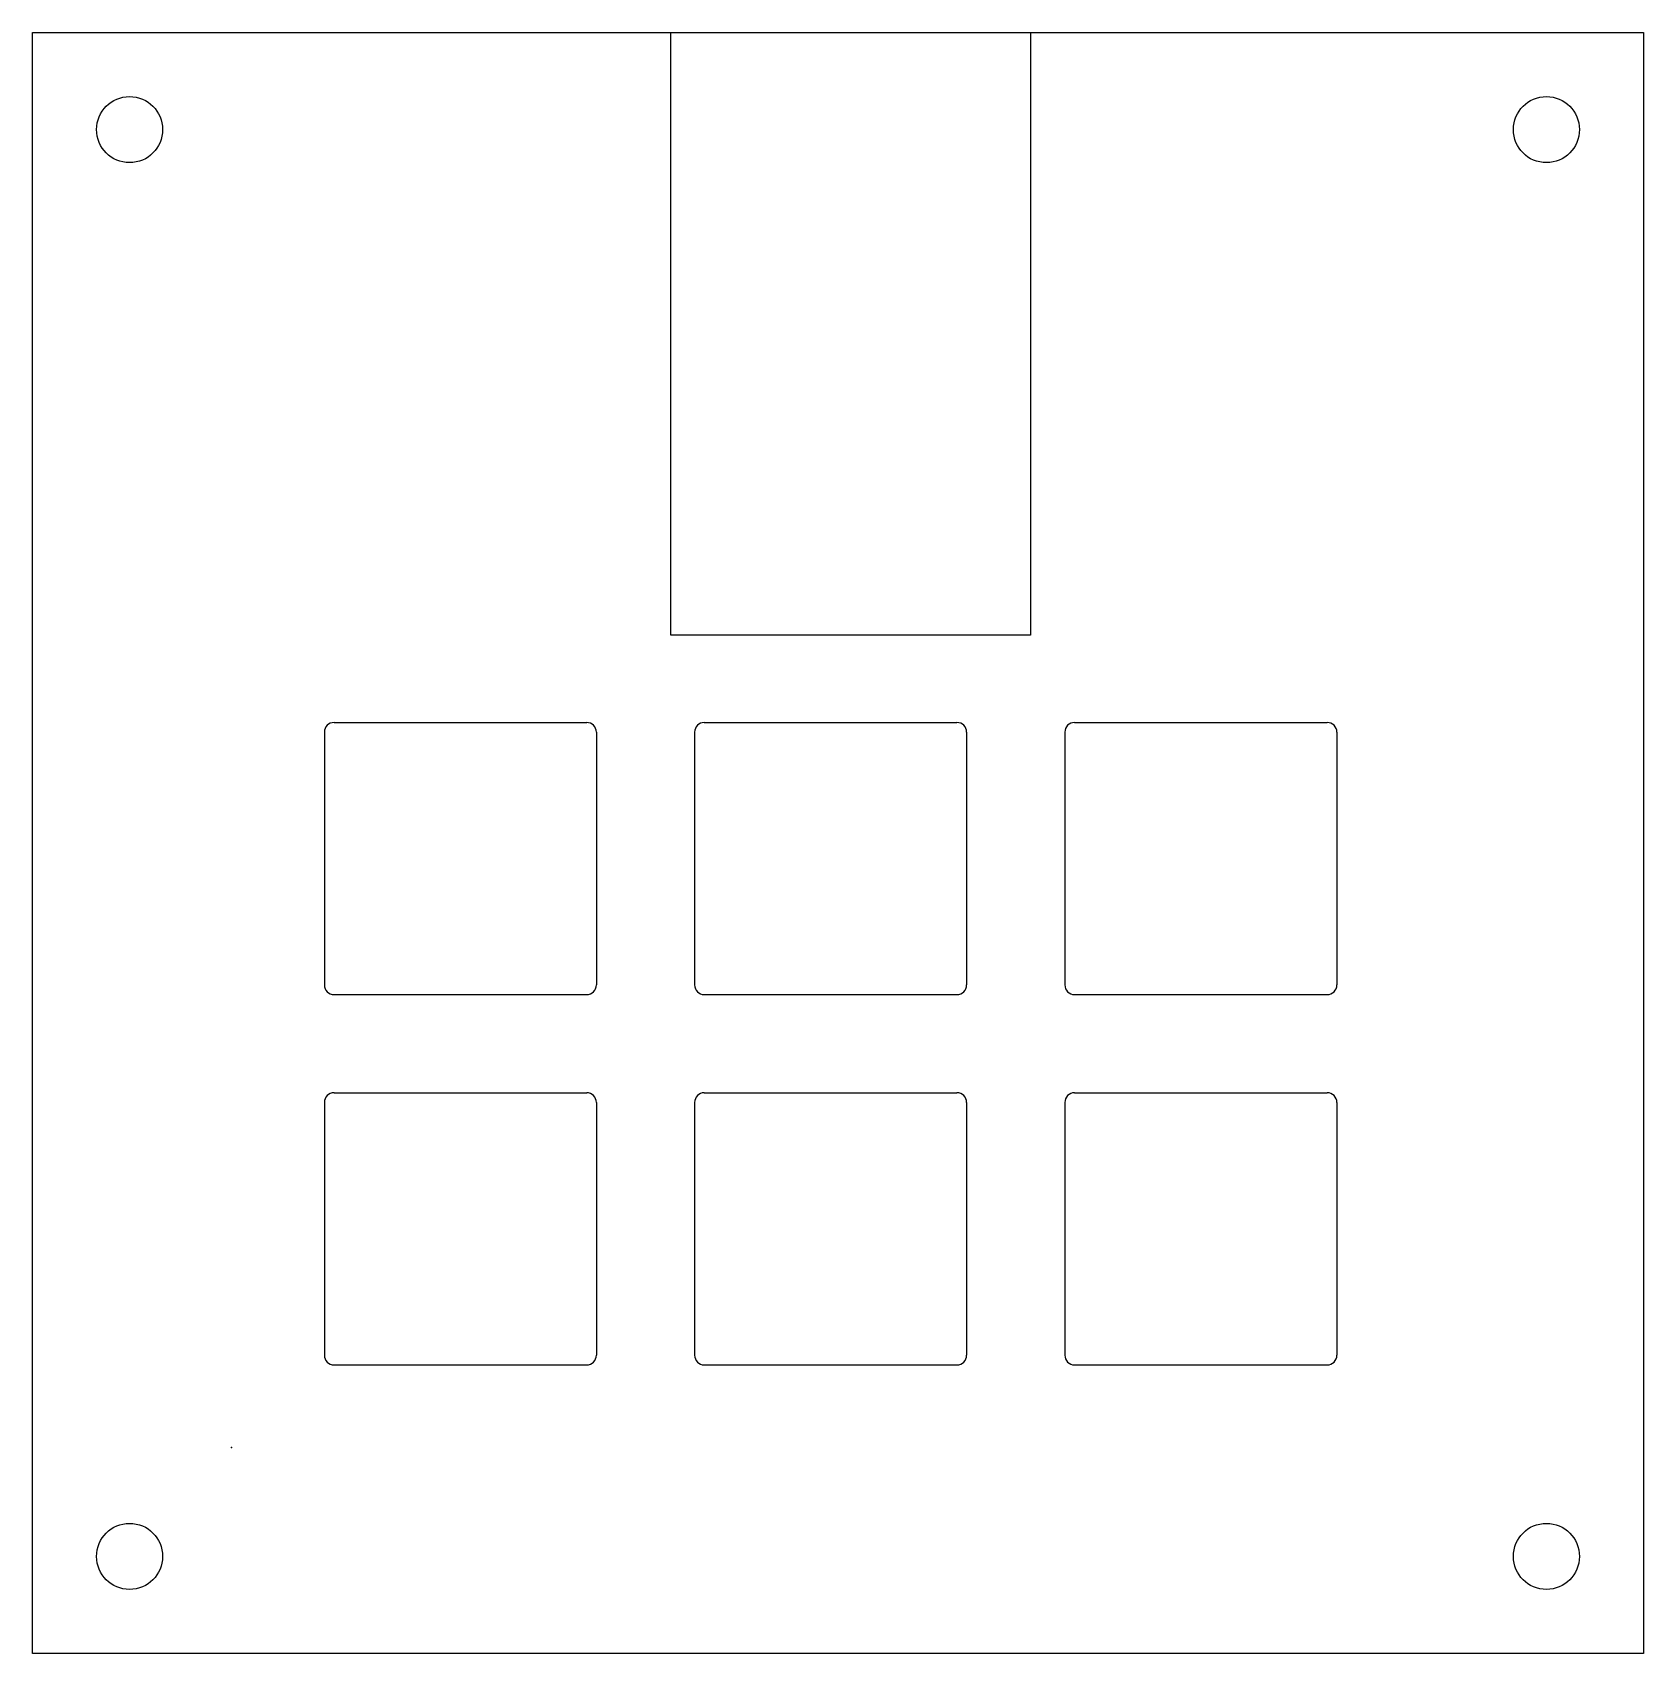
# Model space of a CAD drawing. Header units: millimetres. Extents: x -10.2 to 72.7, y -10.6 to 72.8.
import ezdxf

# ---------------------------------------------------------------- set-up
doc = ezdxf.new("R2010")
doc.units = ezdxf.units.MM
doc.header["$MEASUREMENT"] = 0
doc.layers.add('SpeedrunDeck front v2_plate-2025-12-30T20_28_05.150Z', color=7, linetype='Continuous')

msp = doc.modelspace()

# ---------------------------------------------------------------- linework, layer by layer
at = {"layer": 'SpeedrunDeck front v2_plate-2025-12-30T20_28_05.150Z'}
for p, q in [((-10.249, -10.604), (-10.249, 72.796)), ((-10.249, 72.796), (72.651, 72.796)), ((22.601, 41.796), (22.601, 72.796)), ((22.601, 72.796), (41.101, 72.796)), ((41.101, 72.796), (41.101, 41.796)), ((72.651, 72.796), (72.651, -10.604)), ((41.101, 41.796), (22.601, 41.796)), ((4.771, 36.796), (4.771, 23.796)), ((5.271, 37.296), (18.271, 37.296)), ((18.771, 36.796), (18.771, 23.796)), ((23.821, 36.796), (23.821, 23.796)), ((24.321, 37.296), (37.321, 37.296)), ((37.821, 36.796), (37.821, 23.796)), ((42.871, 36.796), (42.871, 23.796)), ((43.371, 37.296), (56.371, 37.296)), ((56.871, 36.796), (56.871, 23.796)), ((5.271, 23.296), (18.271, 23.296)), ((24.321, 23.296), (37.321, 23.296)), ((43.371, 23.296), (56.371, 23.296)), ((4.771, 17.746), (4.771, 4.746)), ((5.271, 18.246), (18.271, 18.246)), ((18.771, 17.746), (18.771, 4.746)), ((23.821, 17.746), (23.821, 4.746)), ((24.321, 18.246), (37.321, 18.246)), ((37.821, 17.746), (37.821, 4.746)), ((42.871, 17.746), (42.871, 4.746)), ((43.371, 18.246), (56.371, 18.246)), ((56.871, 17.746), (56.871, 4.746)), ((5.271, 4.246), (18.271, 4.246)), ((24.321, 4.246), (37.321, 4.246)), ((43.371, 4.246), (56.371, 4.246)), ((72.651, -10.604), (-10.249, -10.604))]:
    msp.add_line(p, q, dxfattribs=at)
for centre in [(-5.249, 67.796), (67.651, 67.796), (-5.249, -5.604), (67.651, -5.604)]:
    msp.add_circle(centre, 1.7, dxfattribs=at)
for centre, start, end in [((5.271, 36.796), 90, 180), ((18.271, 36.796), 0, 90), ((24.321, 36.796), 90, 180), ((37.321, 36.796), 0, 90), ((43.371, 36.796), 90, 180), ((56.371, 36.796), 0, 90), ((5.271, 23.796), 180, 270), ((18.271, 23.796), 270, 0), ((24.321, 23.796), 180, 270), ((37.321, 23.796), 270, 0), ((43.371, 23.796), 180, 270), ((56.371, 23.796), 270, 0), ((5.271, 17.746), 90, 180), ((18.271, 17.746), 0, 90), ((24.321, 17.746), 90, 180), ((37.321, 17.746), 0, 90), ((43.371, 17.746), 90, 180), ((56.371, 17.746), 0, 90), ((5.271, 4.746), 180, 270), ((18.271, 4.746), 270, 0), ((24.321, 4.746), 180, 270), ((37.321, 4.746), 270, 0), ((43.371, 4.746), 180, 270), ((56.371, 4.746), 270, 0)]:
    msp.add_arc(centre, 0.5, start, end, dxfattribs=at)
msp.add_point((0, 0), dxfattribs=at)

doc.saveas('drawing.dxf')
